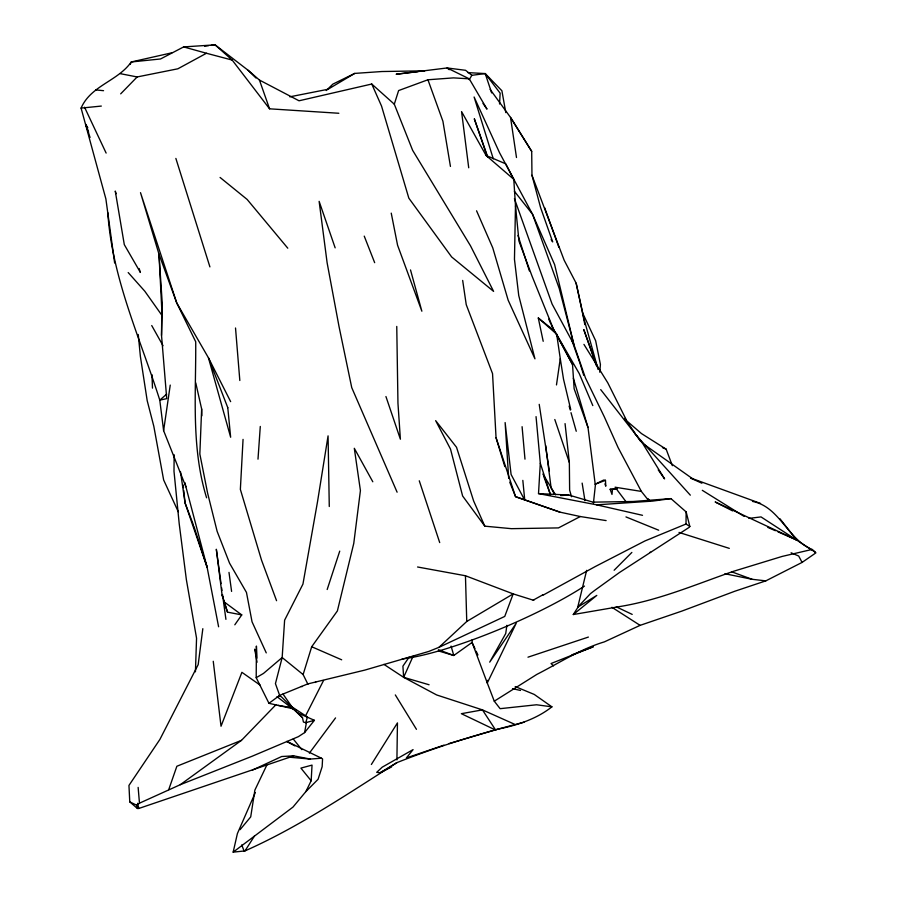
<?xml version="1.0" encoding="UTF-8"?>
<svg xmlns="http://www.w3.org/2000/svg" width="897" height="897" viewBox="0 0 897 897"><rect width="100%" height="100%" fill="white"/><g stroke="black" fill="none" stroke-linecap="round" stroke-linejoin="round"><path stroke-width="1.35" d="M487.295 680.341L487.284 682.987L494.269 701.185L500.122 708.675L536.541 704.773L551.913 706.836C536.395 719.114 516.795 725.404 497.611 729.194L449.061 743.568M268.786 702.979L256.206 677.695L256.396 646.064L257.013 658.163M174.153 454.745L173.996 471.295L179.221 523.859L186.374 579.697L196.555 638.204L195.434 671.819M494.269 701.185L536.866 674.387C559.212 663.029 580.112 649.136 604.387 641.871L640.11 625.355L681.989 611.048L734.822 591.235L765.803 580.875L802.075 562.419L815.911 552.844L812.402 549.581L810.114 549.895L782.094 556.443L733.241 571.378C695.87 584.407 658.6 600.34 619.356 606.619L573.295 614.535L596.785 595.417L577.746 607.157L590.428 593.657L594.767 590.338L619.513 572.477L689.165 527.369L689.838 526.472L686.014 524.016L686.149 511.918L670.967 498.62L633.293 501.49L592.973 502.152L568.821 495.032L538.514 493.597L540.308 463.222L536.047 416.623M108.1 213.004L108.021 215.684C112.865 280.077 140.56 339.245 159.778 400.129L166.73 398.638L161.527 335.411L161.819 310.07L158.982 254.154L140.504 192.653L176.743 302.939L195.714 341.779C196.107 393.94 190.96 447.121 206.602 497.813M396.911 759.905L397.449 722.904L371.369 764.479M468.716 167.773L461.563 111.587L486.084 155.461L505.762 163.848L513.79 179.333L515.483 205.794L514.463 259.3L518.746 295.55L534.948 358.834L508.162 300.203L492.756 247.841L476.565 210.795M161.527 335.411L162.222 302.928L158.982 254.154L176.743 302.939L208.452 357.825L230.652 401.643M472.17 639.74L472.069 642.454L487.284 682.987L516.246 623.191L489.706 662.143L505.729 633.517L506.895 625.31M195.748 382.873L201.646 408.998L199.84 454.017L207.577 493.002L217.141 531.383L229.554 563.17L246.462 592.424L252.046 621.812L266.252 652.881M243.053 439.384L240.362 489.403L261.543 560.188L276.556 600.698M499.551 104.018L500.145 93.187L485.221 73.576L467.808 72.612M311.169 780.771L312.033 765.107L300.899 768.101L311.169 780.771L305.866 791.591L292.994 807.076L233.164 852.15L245.004 850.894C298.656 827.079 347.576 793.98 396.878 762.652C438.319 746.136 481.162 733.208 524.319 722.152M258 459.163L260.287 426.456M599.79 372.233L600.418 364.462L595.653 340.748L582.489 312.683L576.154 283.205L564.168 260.242L531.966 175.251L531.697 151.369L510.539 117.429L490.154 89.442M617.013 488.562L612.449 489.527L611.989 494.426L610.139 489.28L617.013 488.562L617.136 489.941L626.072 501.804M593.422 503.116L595.361 485.389L588.006 427.488L573.362 378.22M202.834 628.685L198.181 664.61L159.901 739.42L128.955 785.424L129.762 801.862L137.409 808.477L138.811 808.466L293.689 755.857L310.261 759.064L321.44 758.212L322.572 758.907L322.146 766.711L318.076 779.28L305.866 791.591M218.599 626.779L207.106 567.207L185.892 486.779L163.613 430.627L170.239 385.082M556.476 384.925L560.277 358.677L556.678 334.177L554.054 330.556L532.235 276.612L518.993 241.237L515.483 205.794M129.762 801.862L136.669 805.203L139.472 803.174L180.286 784.696L252.102 756.249L298.398 736.65L304.599 732.602L306.494 722.175M233.164 852.15L237.391 833.593L255.309 792.6M577.746 607.157L586.649 570.335M279.012 695.567L281.355 696.801L302.491 717.735L303.444 722.085L305.742 722.668L307.436 716.972L290.09 705.681M307.951 684.31L303.119 674.566L311.696 646.748L337.384 610.935L353.766 543.391L360.415 490.569L354.304 448.298L372.804 481.779M114.648 263.012L105.88 198.921L81.089 108.1C90.81 85.518 117.799 81.201 131.265 61.971L160.552 58.967L183.65 46.913L215.078 44.85L248.155 70.314L259.435 80.046L299.037 100.789L371.75 84.026L381.539 106.07L408.83 198.147L451.662 256.968L493.597 291.379L470.499 245.812L412.654 150.36L394.299 104.187L398.616 90.563L427.936 79.766L453.478 77.882L469.254 78.824L486.993 109.131L483.012 103.447M327.181 589.508L339.739 551.117M168.737 789.618L176.866 766.251L241.495 740.339L276.041 704.616M130.211 64.371L131.265 61.971L171.899 52.8M514.474 724.215L482.429 709.875L436.648 694.951L403.639 677.325L413.125 656.167M266.846 765.04L254.883 790.089L250.712 816.887L240.082 829.658M306 714.999L323.548 680.498M542.618 595.395L595.059 566.657L644.965 540.936L686.014 524.016M469.221 79.665L471.856 75.314L485.221 73.576L501.894 90.765L505.807 112.618M245.004 850.894L254.456 836.049M573.295 614.535L578.184 606.888M409.133 657.142L402.91 666.168L403.639 677.325L429.069 684.759M234.812 624.805L241.753 614.905L224.172 601.921L222.097 595.036L216.323 549.256L221.032 583.611M309.364 753.144L335.545 717.914M304.599 732.602L314.41 720.325L297.826 712.958M120.68 93.849L137.151 76.951L177.853 68.8L206.456 53.259L232.177 60.065L269.56 108.817L338.842 113.269M614.131 570.245L631.858 552.429M326.239 90.53L332.865 84.116L354.73 73.408L381.875 71.525L424.797 70.829L420.715 71.312M277.016 696.666L294.967 710.48L296.559 710.57L293.263 708.821L268.954 703.315L279.651 695.41L307.761 683.918L364.844 670.093L428.654 651.48L438.969 647.331L466.754 621.475L513.185 593.892L533.76 600.34M166.685 394.119L159.778 400.129L163.613 430.627M315.15 682.516L315.912 681.866M180.286 784.696L241.495 740.339M443.937 745.172L406.397 757.931L413.08 749.612L382.189 767.193L376.718 772.339L380.104 772.743L396.878 762.652M354.73 73.408L327.988 89.285L289.832 96.82M256.206 677.695L263.494 673.423L282.163 657.546L284.618 620.186L302.939 584.115L317.471 502.017L328.067 435.875L329.277 506.502M533.199 600.16L542.965 594.756M606.125 520.596L580.292 516.537L558.472 527.907L511.38 528.669L484.817 526.169L462.617 495.996L450.518 449.105L435.65 420.637L456.528 447.278L473.627 500.952L484.817 526.169M380.104 772.743L391.619 766.924M252.371 770.119L281.703 756.507L293.689 755.857M438.969 647.331L504.742 616.43L513.185 593.892L465.453 575.751L417.565 566.994M605.464 480.321L595.092 484.257L603.603 480.074L605.464 480.321L605.789 486.219L604.903 483.875M571.983 654.832L593.265 646.771L551.038 663.533L553.483 665.877M527.974 657.187L588.387 637.072M614.411 488.798L615.443 488.63M305.742 722.668L314.41 720.325M81.089 108.1L101.327 106.07M670.967 498.62L652.511 501.109L596.662 504.843L538.514 493.597M204.606 46.218L208.53 45.702M211.154 45.366L215.078 44.85L232.177 60.065M748.917 518.388L761.026 516.919L815.182 552.126M417.98 71.637L396.16 74.238L447.121 67.959L465.577 70.302L471.856 75.314M560.603 495.559L568.821 495.032M650.045 552.249L650.628 552.238M288.498 757.124L310.261 759.064M95.62 89.891L103.547 90.687M610.139 489.28L612.449 489.527M301.403 686.485L302.323 686.586M724.922 573.744L752.09 579.283L765.803 580.875M649.125 501.143L641.366 491.41L615.095 487.217L616.093 488.551M278.003 705.356L291.66 707.621L296.559 710.57M224.172 601.921L227.513 612.146L241.753 614.905M120.355 73.677L137.151 76.951M509.743 482.149L515.54 496.68L559.907 512.131L580.292 516.537M512.535 688.661L520.518 690.455M596.662 504.843L642.51 515.315M752.46 501.401C779.885 506.704 787.622 539.725 812.402 549.581M183.65 46.913L206.456 53.259M438.319 650.874L453.781 655.494L472.069 642.454L474.995 648.722M679.018 532.437L729.306 548.37M559.907 512.131L515.54 496.68L496.052 437.714L492.543 373.634L466.238 304.666L462.673 280.436M690.858 478.067L760.544 503.419M731.571 571.77L752.09 579.283M438.431 649.72L453.781 655.494L451.079 646.087M625.96 516.919L658.69 530.217M515.203 686.564L534.231 694.424L551.913 706.836M662.434 447.603L666.146 449.173L672.346 465.666M791.087 552.787L798.7 556.028L802.075 562.419M311.696 646.748L341.679 659.811M767.798 527.402L775.389 530.71M777.912 531.82L796.884 540.117L715.156 501.961L732.614 510.898M690.589 478.112L701.903 483.214M616.261 606.832L632.194 614.4M286.95 741.415L321.44 758.212M469.254 78.824L447.121 67.959L449.274 69.719M286.737 741.494L294.889 745.889M702.306 490.323L744.095 516.38M666.146 449.173L641.512 433.599L625.175 419.538M611.922 607.303L640.11 625.355M383.905 664.363L403.639 677.325M260.22 685.185L241.898 672.324L221.021 726.245L213.251 661.28M644.842 444.946L693.325 479.256M543.201 341.297L538.29 318.009L554.054 330.556M220.079 177.46L247.135 199.437L287.78 248.189M303.119 674.566L282.163 657.546L275.435 683.626L279.808 695.837M486.084 155.461L513.79 179.333M538.29 318.009L556.678 334.177M371.75 84.026L394.299 104.187M294.967 710.48L302.491 717.735M248.155 70.314L255.993 78.028M635.087 434.002L690.32 495.166M128.193 272.553L144.809 291.222L161.942 315.374M293.263 739.016L301.863 749.668M514.396 191.285L532.571 214.293L554.615 264.593L573.867 344.482L585.472 377.985L604.286 416.769L618.1 447.581L641.366 491.41M779.942 518.735L796.57 539.938M600.71 389.612L642.779 443.645L664.587 478.886L658.219 469.882M648.071 498.642L649.753 500.829M282.981 694.009L293.263 708.821M624.828 418.361L635.121 433.329M636.702 435.639L640.66 441.402M551.139 239.577L552.675 241.898L540.599 207.633L531.966 175.251M555.568 494.875L542.864 474.053M531.697 151.369L510.539 117.429L516.493 157.524M583.936 344.381L607.807 382.873L625.971 419.235M395.319 694.928L416.455 729.328M90.059 137.465L85.697 124.291L87.805 127.811M558.125 338.976L557.015 335.142L579.271 373.623L592.805 405.579M151.728 325.544L163.041 345.715M554.301 493.911L551.128 488.058L545.712 445.674M551.453 325.398L572.533 364.541L574.136 388.749L588.006 427.488M557.015 335.142L572.533 364.541M84.542 107.214L106.126 153.073M476.172 651.233L477.933 654.989M178.256 511.716L163.646 479.962L153.824 426.322L147.198 400.667L140.392 356.49L138.25 334.503M548.762 319.141L550.915 324.153M397.102 492.195L351.747 387.65L339.055 326.687L327.125 262.821L319.13 201.343L335.153 247.852M364.238 236.124L374.666 262.675M256.15 652.893L254.703 649.215L257.058 662.233M241.742 844.918L244.163 851.219M193.404 524.969L185.062 502.948L180.499 471.755M543.829 476.655L550.523 494.875L540.308 463.222M85.697 124.291L88.579 132.151M596.662 365.079L583.768 329.569L596.415 365.774M427.936 79.766L442.916 121.274L450.44 166.427M544.602 207.622L558.865 247.292M571.624 339.683L579.518 362.007M259.435 80.046L269.56 108.817M517.995 235.44L529.398 270.939M487.744 157.065L474.311 118.774L487.262 156.549M514.418 198.641L552.092 304.049L573.867 344.482L559.246 288.52L532.571 214.293L499.539 152.725L474.098 96.999L493.272 158.814M554.806 419.516L569.348 462.538L569.629 490.121L571.535 496.747M385.934 396.53L400.387 439.205L397.954 403.224L396.754 326.43M485.221 73.576L491.657 92.918M419.269 480.792L439.709 542.584M193.898 526.27L207.106 567.207L185.062 502.948L183.762 490.502M209.909 266.891L175.868 158.421M139.147 268.528L140.381 272.453L124.302 244.634L115.264 191.072L116.061 193.707M222.097 595.036L227.513 612.146M579.989 363.319L583.756 375.338M496.052 437.714L504.809 466.597M569.135 406.049L570.257 410.03M571.008 412.676L576.244 431.255M598.108 369.542L584.126 319.41L576.154 283.205M410.501 269.93L421.859 311.203L397.573 245.229L391.238 213.127M686.149 511.918L689.838 526.472M570.761 409.637L563.518 379.184L560.277 358.677M137.589 803.308L138.811 808.466M184.961 482.698L185.892 486.779M136.669 805.203L137.409 808.477M582.489 312.683L584.844 324.624M582.142 483.102L584.956 500.683M539.22 404.356L549.289 470.847M228.993 572.398L231.594 591.403M221.593 587.737L221.974 590.484M222.534 594.599L222.916 597.357M223.286 600.104L225.921 619.345M565.054 423.619L569.348 462.538M183.19 484.963L183.481 487.733M522.828 480.388L524.767 500.246L511.088 474.457L505.123 422.565L508.689 478.325M522.088 426.692L524.98 459.152M138.138 787.398L139.472 803.174M235.519 327.999L239.824 380.496M151.974 374.643L152.479 388.132M201.646 408.998L201.859 415.816M465.453 575.751L466.754 621.475M584.474 586.089A125.21 22.167 -23.1 0 1 402.215 658.914M482.429 709.875L461.372 713.687L495.682 730.102L482.429 709.875M227.782 407.687L208.452 357.825L230.641 437.231L227.782 407.687"/></g></svg>
